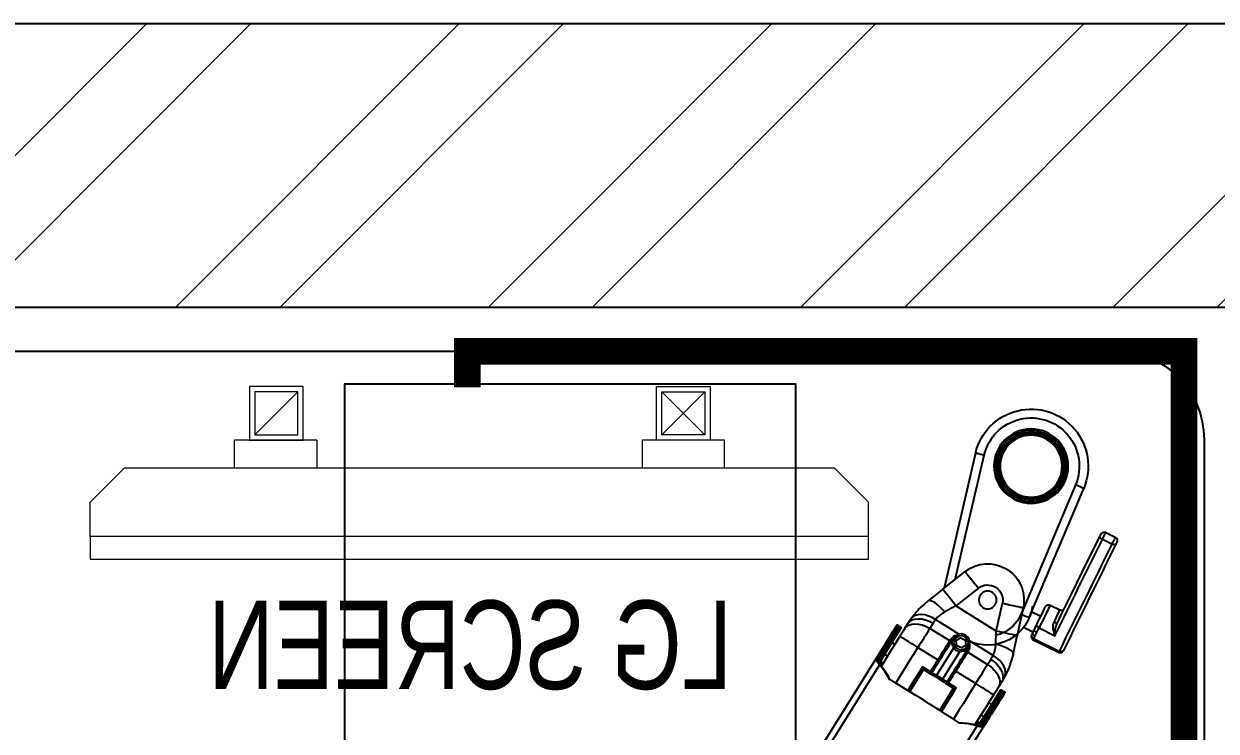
# Model space of a CAD drawing. Header units: feet. Extents: x 6878908 to 6889681, y -5585567 to -5569541.
# Drawn here: x 6885404 to 6886078, y -5569941 to -5569541 of the extents above; entities that cross this region are included whole.
import ezdxf

# ---------------------------------------------------------------- set-up
doc = ezdxf.new("R2010")
doc.units = ezdxf.units.FT
doc.header["$LTSCALE"] = 33
doc.header["$MEASUREMENT"] = 0
doc.linetypes.add('ACAD_ISO03W100', pattern=[30, 12, -18])
doc.layers.add('A-WALL', color=1, linetype='Continuous')
doc.layers.add('PDF_Geometry', color=7, linetype='Continuous')
for name, color, linetype, lineweight in [('Floor-Unit', 1, 'Continuous', 13), ('LENS-DIM', 252, 'Continuous', 5), ('LENS-FURNITURE', 13, 'Continuous', 9), ('LENS_PARTITION', 21, 'Continuous', 25), ('LN-ELEVATION-1', 81, 'Continuous', 25), ('LN-HATCH', 251, 'Continuous', 0), ('TV', 92, 'Continuous', 18)]:
    doc.layers.add(name, color=color, linetype=linetype, lineweight=lineweight)
doc.styles.get("Standard").update_dxf_attribs({"font": 'GILC____.TTF'})

# ---------------------------------------------------------------- blocks, each defined once
blk = doc.blocks.new('A$C6595be2a')
at = {"layer": 'LN-HATCH'}
h = blk.add_hatch(dxfattribs=at)
h.set_pattern_fill('ANSI32', color=256, scale=333, angle=180)
h.set_pattern_definition([(225, (-7170828.59730613, 5284752.689667227), (88.29995930067012, -88.29995930067015), []), (225, (-7170887.463945565, 5284752.689667227), (88.29995930067012, -88.29995930067015), [])])
h.paths.add_polyline_path([(-4213, 12586), (-4373, 12586), (-4373, -2895.837976916693), (-4213, -2895.837976916693), (-4213, 9637), (-3936, 9637), (-3936, 9797), (-4213, 9797), (-4213, 10649), (-3864.500000000001, 10649), (-3864.500000000001, 10799), (-4213, 10799), (-4213, 12426), (-3066, 12426), (-3066, 11493), (-2906, 11493), (-2906, 12426), (3000, 12426), (3000, 11493), (3160, 11493), (3160, 12426), (4307, 12426), (4307, 10799), (3958.5, 10799), (3958.5, 10649), (4307, 10649), (4307, 9797), (4030, 9797), (4030, 9637), (4307, 9637), (4307, -2895.837976916693), (4467, -2895.837976916693), (4467, 9797), (4467, 12586), (4307, 12586)])
h.paths.add_polyline_path([(-27, 8736), (796, 8736), (796, 9616), (-27, 9616)], flags=17)
h.paths.add_polyline_path([(-3066, 10799), (-3414.5, 10799), (-3414.5, 10649), (-3066, 10649), (-3066, 9797), (-3329, 9797), (-3329, 9637), (-2906, 9637), (-2906, 10838), (-3066, 10838)], flags=17)
h.paths.add_polyline_path([(3160, 10799), (3508.5, 10799), (3508.5, 10649), (3160, 10649), (3160, 9797), (3423, 9797), (3423, 9637), (3000, 9637), (3000, 10838), (3160, 10838)], flags=17)
h.paths.add_polyline_path([(710, -2738), (710, -3439.837976916693), (10, -3439.837976916693), (10, -2449), (710, -2449)])
h.paths.add_polyline_path([(0, 1959), (553, 1959), (553, 2619), (0, 2619)])
at = {"layer": 'A-WALL'}
for points in [[(-2906, 12426), (3000, 12426), (3000, 11493), (3160, 11493), (3160, 12426), (4307, 12426), (4307, 10799), (3958.5, 10799), (3958.5, 10649), (4307, 10649), (4307, 9797), (4030, 9797), (4030, 9637), (4307, 9637), (4307, -2895.837976916693)], [(4467, -2895.837976916693), (4467, 9797), (4467, 12586), (4307, 12586), (-4213, 12586), (-4373, 12586), (-4373, -2895.837976916693)]]:
    blk.add_lwpolyline(points, dxfattribs=at)
blk = doc.blocks.new('MINGSING')
at = {"layer": 'LENS_PARTITION', "color": 1}
blk.add_lwpolyline([(0, 225.050557859242), (255, 225.050557859242), (255, 575.0505578592417), (0, 575.0505578592417)], close=True, dxfattribs=at)
at = {"insert": (7.55703631043434, 290.8781383554451), "char_height": 25, "width": 317.4808165720382, "attachment_point": 1}
blk.add_mtext('CM2200\\P{\\H0.4x;305mm W x 350mm D x 560mm H}', dxfattribs=at)
blk = doc.blocks.new('PHOROPTER')
at = {"layer": 'LN-ELEVATION-1', "lineweight": 25}
for points in [[(184.6668576980482, 302.1854373873211), (168.3315093188139, 372.3329507703894), (169.2810119226633, 372.5572213367559), (170.1917560395377, 372.7644735802897), (171.0358457503898, 372.9655759562738), (171.7708993976994, 373.1342135746964), (172.3783243213838, 373.2776340269484), (172.8258148815075, 373.3816523249262), (173.1069182640931, 373.4434351432136), (173.1965750899689, 373.4673907435499), (190.9693369258548, 297.1944222450257)], [(139.5875492591003, 270.1799941938371), (139.208901828184, 270.9999212841503), (138.6778175318905, 272.0241202204488), (138.5097608712094, 272.3600290957838), (138.3476896649517, 272.6996735255234), (138.1758976163401, 273.041567413602), (138.0041036582843, 273.383464566432), (137.8382971780665, 273.7290940578096), (137.6665051279415, 274.0709879412316), (137.5006966357177, 274.4166206377558), (137.3251694022037, 274.7644996535964), (128.3551633338502, 270.347304567229), (128.357413510239, 270.3570251730271), (128.3452371399908, 271.1894309874624), (128.2765216016269, 272.4855621587485), (128.1188749991415, 273.8842092980631), (127.9377923819993, 274.8939713784494), (127.6737190358399, 275.9434266774915), (127.4475516842503, 276.6256435238755), (127.1510845544107, 277.3138927160762), (124.558576824289, 282.5739514851012), (121.8256444393482, 288.1123179239221), (118.9620122656051, 293.9267361424863), (115.9706483005138, 299.9857978802174), (112.8672610811481, 306.2909861258231), (109.6450997452775, 312.8131388784386), (106.3273432019923, 319.5417688558809), (102.9154765679559, 326.4611703795381), (102.7885120595165, 326.7312370943837), (102.644354124699, 327.0155266146176), (102.5114021401678, 327.2818610165268), (102.4045990733721, 327.5062966477126), (102.3231819300272, 327.663404116407), (102.2865901409241, 327.7486874940805), (102.2828548548568, 327.7546725659631), (102.0773980694648, 328.083876977209), (101.8061028156953, 328.3719870895148), (101.4898936298268, 328.5988013064489), (101.1325078694208, 328.7583314245567), (100.7496517820109, 328.8520634328015), (100.358514800464, 328.8657809514552), (99.96882166134311, 328.7972280238755), (99.60451446336813, 328.6613469170406), (94.22325863994776, 326.0098315360957), (93.88807056148651, 325.8006403422915), (93.60594367401794, 325.5330813201144), (93.37314460033669, 325.2131362748333), (93.21361340771543, 324.85575069068), (93.12586499159804, 324.4766302369535), (93.1121516536514, 324.0854923618026), (93.17471956383088, 323.6920641050673), (93.31658405720371, 323.3314924095757), (93.31433387383007, 323.3217718065716), (93.35317576388479, 323.2462089615874), (93.43459299721873, 323.0891015618108), (93.5413959789148, 322.8646658533254), (93.67808332658024, 322.5923464782537), (93.81251841600168, 322.3103096229024), (93.94920576715958, 322.0379902361892), (94.06055246005415, 321.8995573655702), (94.23400241803029, 321.8082039370202), (94.46730726622627, 321.7542060054839), (94.75074646438587, 321.7398132155649), (95.06712846123264, 321.7792451228015), (95.41793646235602, 321.856799329631), (95.77401000857937, 321.9792210888118), (96.13309691604807, 322.1367929899134), (101.514352647966, 324.7883082982153), (101.8547631213732, 324.9758055466227), (102.1705076907819, 325.1894990201108), (102.4436337452207, 325.4181755562313), (102.6659056323406, 325.6483790217899), (102.8313359043386, 325.8763770745137), (102.9279534761153, 326.0946986009367), (102.9632329743181, 326.2913670237176), (102.9154765679559, 326.4611703795381)], [(191.7061013074416, 296.6109689637087), (179.0605975321086, 306.6251076138578), (178.9445795845531, 306.4778498611413), (178.6107469459821, 306.053268361371), (178.0613518322643, 305.3610805016942), (177.3165988917753, 304.4222167832777), (176.3966929578746, 303.2576077315025), (175.3383140842488, 301.9150897790678), (174.1601839944778, 300.4312959350646), (172.9064474201585, 298.8421021834946), (171.6122973742022, 297.2110538012348), (184.2637886292359, 287.2006474719384), (185.5542013848026, 288.8376841302961), (186.8116732406488, 290.4208928202279), (187.9860700586869, 291.9106685160659), (189.044448922883, 293.253186463844), (189.9680901535612, 294.4118104516529), (190.7128430751908, 295.3506741835736), (191.2585029099427, 296.048847112339), (191.5960708330676, 296.4674435369671), (191.7061013074416, 296.6109689637087), (194.5421334447164, 294.3722057570703), (197.3415286513336, 292.1521676271222), (200.0781418953847, 289.9927468649112)], [(190.6350544628512, 283.7749504540115), (192.0735352527408, 285.387955435086), (193.5246205140429, 286.8341764127836), (194.947898956394, 288.0717556807212), (196.2969734340731, 289.0550997424871), (197.5202228037233, 289.7603125306778), (198.5854692246357, 290.1589955552481), (199.4433436718827, 290.2369700702839), (200.0781418953847, 289.9927468649112), (202.136702974356, 288.2667907238938), (204.0830246563128, 286.45415332634), (205.0142879060295, 285.5216840817593), (205.9133715221251, 284.5608196877874), (206.7847797782451, 283.5909948837943), (207.6128025527869, 282.6107301297597), (208.6560028678796, 281.299011444673), (209.6326406892913, 279.9873368130065)], [(130.9757220172614, 287.6434599426575), (130.9869298690755, 287.6255015381612), (131.1288375322765, 287.3314913283102), (131.4350666677637, 286.7075573843904), (131.8891909434751, 285.7933455673046), (132.4650574011321, 284.6307610562071), (133.1365231126838, 283.2616928848438), (133.8744607748522, 281.7594639598392), (134.6460201468144, 280.2033630446531), (135.4078586461546, 278.6495116124861), (136.1331073630426, 277.1809403388761), (136.7866577912646, 275.8672302826308), (137.3251694022037, 274.7644996535964), (137.6640927680128, 274.9677057792433), (137.961160804989, 275.211324530188), (138.2066528406285, 275.4976054946892), (138.3900828559708, 275.8033717912622), (138.5114507503167, 276.1286233630963), (138.5565355057188, 276.4561685887165), (138.5268240035802, 276.7702984767966), (138.4237994734721, 277.0553106097505), (137.9554991374316, 278.0188889778219), (137.3796306500735, 279.1814767108299), (136.7410214619303, 280.4712465661578), (136.0785153633041, 281.8126324308105), (135.4309505104611, 283.1300780880265), (134.8386537744954, 284.3323149709032), (134.3404692412878, 285.3437771569006), (133.9602934351715, 286.112848374527), (133.7317462512583, 286.5856599812397), (133.654062406189, 286.7367855845951), (133.4486076125467, 287.0659868004732), (133.1773102614387, 287.3541000606492), (132.8611030773318, 287.5809110663831), (132.4999800339865, 287.7464294591919), (132.1208593366027, 287.8341764598154), (131.7297243505309, 287.8478907719255), (131.346016683412, 287.7830733829179), (130.9757220172614, 287.6434599426575), (125.594466187671, 284.9919445659033), (125.2301568921248, 284.8560666074045), (124.8404658574436, 284.7875105291605), (124.4493288619269, 284.8012280534021), (124.0664727947733, 284.8949600518681), (123.7090870418178, 285.0544901690446), (123.392877835111, 285.2813043938949), (123.1215805873798, 285.5694177164696), (122.9161258056119, 285.8986189221032)], [(125.594466187671, 284.9919445659033), (125.6295707641693, 284.9223700198345), (125.7976295347616, 284.5864579877816), (126.0926508122647, 283.9804824530147), (126.5116683994711, 283.1358483335935), (127.0262832808366, 282.0847338554449), (127.6297858711623, 280.8645417690276), (128.2922918803815, 279.5231558368541), (128.9899045868369, 278.1121921874583)], [(141.699526334909, 283.9733778447844), (136.3279892736173, 281.3196161356755)], [(152.014563594741, 259.9962220811285), (151.2711223321093, 263.3995833653025), (150.5127832573198, 266.8934465558268), (149.7417491313826, 270.4209769754671), (149.9190227779618, 270.4567583356984), (150.4493526047154, 270.5798177090473), (151.316271132353, 270.7632362744771), (152.4868787849846, 271.0197508973069), (153.9275107180292, 271.3366720485501), (155.6045061272161, 271.7013037684373), (157.4587730875064, 272.1017200010829), (159.427486682107, 272.5319767133334), (161.4650127577188, 272.971909835469), (158.0311941224208, 288.7350743836723), (155.997405241389, 288.2891529225744), (154.024956462119, 287.8648813390173), (152.1744226935843, 287.458483191207), (150.4974272838153, 287.0938514694572), (149.0530600482889, 286.7829153886996), (147.8764669375086, 286.5226652217097), (147.019269169803, 286.3369971285574), (146.4852040557016, 286.2199228229001), (146.3079325079743, 286.1841383189894), (149.7417491313826, 270.4209769754671)], [(192.427976933337, 227.490909430664), (191.281163801701, 229.3284537051804), (189.4918313115195, 232.1955099082552), (187.695032261341, 235.0745298131369), (185.8944939084176, 237.9595412188209), (184.09022027257, 240.8505376824178), (188.5434334317979, 243.6297922316007), (188.0241905398725, 244.461777664721), (187.5012063402973, 245.2997578005307), (186.9819674411847, 246.1317368256859), (186.458989254228, 246.9697073274292), (185.9360150854627, 247.807671403978), (185.4130288777232, 248.6456547551788), (184.8937899823359, 249.477633768227), (184.370811808767, 250.3156042634509), (173.1300397629675, 243.3002277738415), (172.2185637238726, 244.7606902872212), (171.3145602605363, 246.2091794512235), (170.4254959393584, 247.6337315612473), (169.5551120703167, 249.0283518973738), (168.7108751865161, 250.3810767731629), (167.9002599044761, 251.6799296042882), (167.1269994855683, 252.9189285538159), (166.3985665161454, 254.0861002593301), (164.5905555930512, 256.9830850078724), (164.157995470945, 257.7028305917047), (163.7411415718088, 258.4240621831268), (163.3362587224983, 259.1527648996562), (163.0405155152839, 259.7998756566085), (162.676895618817, 260.7289855671115), (162.3619249647308, 261.7134062806144), (162.1127947632048, 262.7389181009494), (161.921269368875, 263.7920648674481), (161.8074690661451, 264.7606508103199), (161.7430379435245, 265.7434155498631), (161.6555701871693, 268.1090335794725), (161.5599099207029, 270.5277569727041), (161.4650127577188, 272.971909835469), (184.2637886292359, 287.2006474719384), (186.4176983394718, 286.0415262845345), (188.5544146379979, 284.8966278987937), (190.6350544628512, 283.7749504540115), (191.4992925996484, 283.2830297513865), (193.3188205636397, 282.0067084175533), (194.8167028831376, 280.6460843482055), (195.8554892454122, 279.4480474987067), (197.8149552335089, 280.612733783666), (199.8482834883325, 281.4991565197706), (201.882158774446, 282.0782010424882), (203.8432720538986, 282.3207432008349), (205.6590753585624, 282.2230915040709), (207.2689917712996, 281.7890256317332), (208.6109612690343, 281.0380277126096), (209.6326406892913, 279.9873368130065), (210.2655216979619, 279.0932038957253), (210.878195930185, 278.1781436293386), (211.4729137418617, 277.2518767570145), (213.2809246788093, 274.35489200335), (213.5722970607749, 273.8880246044137), (213.8823498841666, 273.3912254474126), (214.2036065729626, 272.8764742882922), (214.5398063964967, 272.3377796667628), (214.8872140993189, 271.7811266076751), (215.2458276531252, 271.206518357154), (215.604441206, 270.6319101047702), (215.9705253329885, 270.0453317142092)], [(138.6778175318905, 272.0241202204488), (139.0107554338465, 272.2235908084549), (139.3138090260618, 272.4709451696835), (139.5533155052981, 272.7534905201756), (139.7389957115811, 273.0689774188213), (139.8566283128748, 273.400214065332), (139.9017130537249, 273.7277592937462), (139.8682642763306, 274.0478774565272), (139.7637567398196, 274.3485921123065), (139.5994332527334, 274.6785190873779), (139.4313765850675, 275.0144279650413), (139.2693054027913, 275.354072373826), (139.1012486225518, 275.6899812067859), (138.929456667538, 276.0318751521408), (138.767385480256, 276.3715195693076), (138.5955915164959, 276.7134167286567), (138.4237994734721, 277.0553106097505)], [(161.7430379435245, 265.7434155498631), (159.6680292587552, 265.1636484102346), (157.7253351087274, 264.4918084591627), (155.9882686609926, 263.7570134843699), (154.5121863285603, 262.9771745009348), (153.34123507599, 262.1881644087844), (152.5210484799754, 261.4101468925364), (152.0680980489414, 260.6700343550183), (152.014563594741, 259.9962220811285), (152.3457032079168, 258.5727829425596), (152.9806528744811, 256.2494366583414), (153.3792045571899, 254.9845060692169), (153.8076857844426, 253.7382500856184), (154.2608720776916, 252.5323657947593), (154.7327800541243, 251.3631145106629), (155.7342419505876, 249.1188116301783), (156.7986175472906, 247.0135728917085), (156.3036623327352, 248.3929928527214), (156.2186481836543, 249.9284578035585), (156.536063282896, 251.5653731119819), (157.246141628857, 253.239429930225), (158.3316487258125, 254.8982864390128), (159.7454223635432, 256.4709228621796), (161.4290906458918, 257.9042811901309), (163.3362587224983, 259.1527648996562), (176.5342898413364, 267.3896686271764), (176.8834958093066, 268.4559253160842), (177.6149202460947, 269.6027114163153), (178.6288930373555, 270.5099873528816), (179.8490838954749, 271.1134916949086), (181.1916995517966, 271.3609200567007), (182.5467921231466, 271.2418766370975), (182.6574580314627, 271.2111437092535), (195.8554892454122, 279.4480474987067), (196.3381835897744, 278.7679070145823), (196.8029214557318, 278.0765598337166), (197.2534381697478, 277.3680209931917), (199.0614491022716, 274.4710362488404)], [(224.7616029493802, 264.927848003339), (223.3981291853415, 267.1125486744568), (222.1168297335098, 269.1655810601078), (220.9550674556813, 271.0270784352906), (219.9277915233106, 272.6730876802467), (219.0686135037395, 274.0497528207488), (218.3924785611743, 275.1331271533854), (217.9143278146221, 275.8992704288103), (217.6453671541822, 276.3302274122834), (217.5855985537928, 276.4259949247353), (216.7356573118886, 275.8955457950942), (216.7954259045946, 275.7997782831079), (217.0643865707388, 275.3688212935813), (217.5425373117032, 274.6026780246757), (218.2186722611368, 273.5193036892451), (219.0778502808243, 272.1426385478117), (220.1051262117981, 270.496629299596), (221.2668884896266, 268.6351319248788), (222.5481879497238, 266.5820995396934), (223.9116617131803, 264.3973988671787), (224.7616029493802, 264.927848003339), (225.3966477483337, 263.9103126171976), (226.0018042431038, 262.9406674089842), (226.5658785921114, 262.03684832016), (227.0813882046204, 261.2108447398059), (227.5371232200705, 260.48061830597), (227.9293563601386, 259.8521412280388), (228.2506150451081, 259.3373868651688), (228.4934287054057, 258.9483253457583), (229.169565674878, 257.8649477846921), (228.3196244252904, 257.3344986555166), (228.5195915040385, 256.6276317816228), (228.3477496743726, 255.7302731643431), (227.8250565984345, 254.6887987810187), (226.9724762131518, 253.5495751635171), (227.5081932299363, 253.9171995576471), (228.4902064666676, 255.1288816151209), (229.1124048298516, 256.2241366277449), (229.3418594757386, 257.1491173552349), (229.169565674878, 257.8649477846921), (406.9634161952708, -27.01500809239224)], [(141.4353268705599, 270.9506145897321), (141.4741668463975, 270.8750550183467), (141.4980656766856, 270.8234357298352), (141.5130088209698, 270.7994922492653), (141.5167441038938, 270.7935071908869), (141.6563583364768, 270.4232148136944), (141.7151909453387, 270.0357716307044), (141.701477614959, 269.6446337546222), (141.6137291938357, 269.2655133088119), (141.4541980133217, 268.9081277139485), (141.2213989243901, 268.5881826705299), (140.9392720400647, 268.3206236567348), (140.6040839584602, 268.1114324540831), (126.2565573539177, 261.036736919079), (125.8862625750771, 260.8971234341152), (125.502555010753, 260.8323061051779), (125.1114200281736, 260.8460204061121), (124.7285639497277, 260.9397524171509), (124.3711781906022, 261.0992825380527), (124.0549690007756, 261.3260967447422), (123.7836717410537, 261.6142100780271), (123.5744816782244, 261.9493963471614), (123.5617887104454, 261.9830604335293), (123.5378898681665, 262.0346797327511), (123.5027852936473, 262.104254284408), (123.6806059660448, 261.8326574368402), (123.9145464472531, 261.6044012769125), (124.2068568090035, 261.429206344299), (124.5403437341156, 261.321295522619), (124.9030362784688, 261.2731977356598), (125.2792301248119, 261.2834236999042), (125.6577153938415, 261.3699350473471), (126.0182892930752, 261.5117980181239), (140.3718013922043, 268.5902290674858), (140.2739559958281, 268.7869856958278), (140.1761106113263, 268.9837423139252), (140.0782652118067, 269.1804989338852), (139.9804178382328, 269.3772587543354), (139.8825724335911, 269.5740153822117), (139.7869773275743, 269.7804926647805), (139.6891319508722, 269.9772492819466), (139.5875492591003, 270.1799941938371), (139.9204890671244, 270.3794615077786), (140.2198053738393, 270.6328041362576), (140.465297414601, 270.9190850933083), (140.6449920473678, 271.2308363956399), (140.7588894621294, 271.5680581657216), (140.8002389314642, 271.9015884627588), (140.7667901396344, 272.2217066283338), (140.6622805201041, 272.5224244291894), (140.5995418082748, 272.6496033491567), (140.5181226709683, 272.8067140281201), (140.4277478459116, 272.9915005122311), (140.320946785534, 273.2159329443239), (140.2029358467844, 273.4583269897848), (140.0662504928477, 273.7306431750767), (139.9206055354152, 274.0306416493841), (139.7637567398196, 274.3485921123065)], [(140.6622805201041, 272.5224244291894), (140.7601258906361, 272.3256678162143), (140.8579732913349, 272.128907983657), (140.9558186790964, 271.9321513739414), (141.0536640665086, 271.7353947432712), (141.1455239834322, 271.5349025987089), (141.2433693771308, 271.338145963382), (141.3412167722417, 271.1413861364126), (141.4353268705599, 270.9506145897321), (141.5435717964137, 270.643911708612), (141.5807537634682, 270.317811625544), (141.5431416891806, 269.9782931189984), (141.4255089984799, 269.6470564049668), (141.2435640668554, 269.325584447477), (141.0077928862591, 269.0370540162549), (140.7084745840692, 268.7837145938538), (140.3718013922043, 268.5902290674858), (140.4823397456493, 268.3598083662801), (140.5600216952443, 268.2086860234849), (140.6025988537876, 268.1271381238476), (140.6040839584602, 268.1114324540831)], [(140.7451847545162, 272.349608081393), (146.1264405708352, 275.001123465132), (146.1107342512405, 274.9996373918839)], [(181.0458404509409, 271.3281075707637), (181.2171266286459, 271.3601565952413), (182.6574580314627, 271.2111437092535), (183.1831166002956, 271.0485124732368), (183.6855550257314, 270.8298037298955), (184.1647713865677, 270.5550207775086), (184.9072654132324, 270.3114760480821), (185.624243935832, 269.9355749394745), (186.2925320989743, 269.4377982756123), (186.8852156892244, 268.8346184235998), (187.3910869391693, 268.1439938638359), (187.8206769442477, 267.4556596940383), (199.0614491022716, 274.4710362488404), (199.789882069017, 273.3038645363413), (200.5631424892054, 272.0648655896075), (201.3737577720604, 270.7660127608106), (202.2179946417746, 269.4132878906093), (203.0883785235055, 268.0186675451696), (203.9774428397941, 266.5941154435277), (204.8814463024319, 265.1456262771972), (205.7929223476967, 263.6851637591608), (207.558645284531, 264.7871531262063), (209.2764842732868, 265.8592580682598), (210.8805987470841, 266.860387430992), (212.335075584735, 267.7681278092787), (213.5882956530259, 268.5585799058899), (214.6058309283398, 269.1936246491969), (215.3540186931205, 269.6605693348683), (215.8149022382277, 269.9482071842067), (215.9705253329885, 270.0453317142092), (218.3052517453034, 266.3043881780468), (220.6362328400428, 262.5694457706995), (222.9634886713757, 258.8404723745771), (225.283273934183, 255.1234691110439), (226.5944536837342, 253.0225593931973)], [(186.877345529414, 267.0748500931077), (186.6472268384241, 267.43024431495), (186.3931660641974, 267.77069626702), (186.1211487988766, 268.0999415321275), (186.0845571053505, 268.1852249735966), (186.0315391579934, 268.3101543565281), (185.9142934002739, 268.5779747548513), (185.7828284288116, 268.8286001984961), (185.1342410815705, 269.7212470555678), (184.1647713865677, 270.5550207775086)], [(228.3799705501006, 255.8252330799587), (216.1086646396725, 275.4876065389253), (215.2587234004459, 274.9571574158035), (227.8662291507062, 254.7560893148184)], [(177.2097485512786, 261.7898109252565), (176.8116163455706, 262.5476755294949), (176.530178862653, 263.3451043707319), (176.3766438742459, 264.1641389587894), (176.353983482375, 264.9733646879904), (176.46741626531, 265.7510941494256), (176.4311270310136, 266.3023083503358), (176.4554127010342, 266.8497460954823), (176.5342898413364, 267.3896686271764), (176.7718918252794, 268.1949857142754), (176.9163934735406, 268.4431917094626)], [(178.3958896328986, 261.7815654138103), (178.1837274419667, 262.1481663249433), (177.9895217744924, 262.5259738829918), (177.8132725078903, 262.9149880581536), (177.7392826926952, 262.9935638285242), (177.6294231105421, 263.116287809331), (177.423925075127, 263.378927454818), (176.9129179338051, 264.2243690909818), (176.46741626531, 265.7510941494256)], [(177.8132725078903, 262.9149880581536), (178.2303424538404, 262.5265641673468), (179.712097070209, 261.6715232832357), (181.0229544666654, 261.3834872529842), (182.1575194540492, 261.4179039001465), (191.9073206195898, 245.795749834273), (192.0119166520017, 245.6281550941057), (192.1090441196284, 245.4725272795185), (192.2024342961667, 245.3228877396323), (192.2808813341253, 245.197191673331), (192.3481164868281, 245.0894604600035), (192.3966832234582, 245.011641736608), (192.4265635185001, 244.9637643983588), (192.4377733784786, 244.9458027784713), (191.7793681591574, 244.534891450312), (191.1389195398951, 244.1351868663915), (190.5523403443221, 243.7691022339277), (190.0375871884462, 243.4478442962281), (189.6186021499161, 243.1863553295843), (189.3073560368793, 242.9921063464135), (189.1098344526545, 242.8688329374418), (189.0439938818163, 242.8277417724021), (189.2003781707317, 242.9502990576438), (189.3321063506009, 243.0990363894962), (189.4271916708967, 243.2665085070766), (189.4916375298344, 243.4564219811), (189.5149440785462, 243.6456225491129), (189.4993654096324, 243.8438243125566), (189.4501218963705, 244.0293365470134), (189.3634823543543, 244.2081379722804), (189.411366406508, 244.2380224610679), (189.5550184824096, 244.3276758422144), (189.794438551442, 244.4770981399342), (190.1116701282153, 244.6750826607458), (190.4947422605764, 244.9141583484597), (190.9376693914237, 245.1905895876698), (191.4105239605123, 245.4856985774823), (191.9073206195898, 245.795749834273), (195.3011000128754, 247.9138107770122), (185.5512988522241, 263.5359648359008), (185.8440394151548, 264.026388572529), (186.0866888999298, 264.5437687127851), (186.2882913801876, 265.1935493084602), (186.4038879425788, 265.8478763154708), (186.4141704597568, 266.7109268014319), (186.2868277324886, 267.5546242683195), (186.1211487988766, 268.0999415321275)], [(185.5512988522241, 263.5359648359008), (185.2376749094401, 263.1323074032553), (184.8896643248444, 262.7570957187563), (184.4998002877983, 262.4222933896817), (184.0777998796257, 262.1256574741565), (183.6259170708072, 261.8769020442851), (183.1538688268338, 261.6737841046415), (182.657923742925, 261.5222822544165), (182.1575194540492, 261.4179039001465)], [(187.3069355351908, 266.3865159247071), (186.877345529414, 267.0748500931077), (186.8317981662985, 267.1878093439154), (186.8161782337411, 267.3194463467226), (186.8342212474963, 267.4637761316262), (186.8933975666586, 267.6088284780271), (186.974265567871, 267.7591023775749), (187.0940188070816, 267.9003750518896), (187.2309634768462, 268.0274281264283), (187.3910869391693, 268.1439938638359)], [(218.3555986334395, 243.5559261203743), (217.3955598743924, 245.0942009272985), (215.0869844776171, 248.7932425676845), (212.7709445254004, 252.5042447047308), (210.4511632811336, 256.2212415449321), (208.1239134607895, 259.9502053014003), (205.7929223476967, 263.6851637591608), (194.5521501853654, 256.6697872146033), (195.0751283715071, 255.8318167105317), (195.5943672713183, 254.9998376877047), (196.1173534663685, 254.1618543448858), (196.6403276499186, 253.323890265543), (197.1633058277948, 252.4859197605401), (197.6825447156152, 251.6539407479577), (198.2055289165873, 250.8159606154077), (198.7247718078141, 249.9839751808904), (198.5571777841833, 249.8793795723468), (198.4015546766168, 249.7822550511919), (198.2481738406059, 249.6948640393093), (198.1187471059675, 249.622396029532), (198.0072727743827, 249.5611410532147), (197.9219885946077, 249.5245521138422), (197.8703693572024, 249.5006527518853), (197.8449382558756, 249.5014226431958), (197.3294386721973, 250.3274101591669), (196.810195766302, 251.1593955974094), (196.2909548698517, 251.9913778235205), (195.7754432529036, 252.8173846076243), (195.2562043537909, 253.6493636327796), (194.736961462564, 254.4813490672968), (194.2214518416731, 255.3073526467197), (193.7022089597594, 256.1393380635418)], [(220.4884992465668, 266.5774620049633), (218.7946023411641, 265.5202993322165)], [(227.6434874697879, 258.4178762114607), (227.4006737974996, 258.80693774065), (227.0794151176524, 259.3216920965351), (226.6871819775843, 259.9501691744663), (226.2314469627163, 260.6803956096992), (225.7159373545146, 261.5063991802744), (225.1518629956117, 262.410218284931), (224.546706506313, 263.3798634870909), (223.9116617131803, 264.3973988671787)], [(178.8254796330875, 261.093231251929), (178.3958896328986, 261.7815654138103), (178.3144292451034, 261.8721113251522), (178.2030414087057, 261.9439794798382), (178.0654613225779, 261.9911847426556), (177.9151449996569, 262.0054925545119), (177.738636532129, 261.9951375424862), (177.5651001682563, 261.9533679080196), (177.3848132739367, 261.8824364524335), (177.2097485512786, 261.7898109252565), (177.6393385626434, 261.1014767512679), (166.3985665161454, 254.0861002593301)], [(223.0307278343535, 258.7327347365208), (224.7246247460426, 259.7898974050768)], [(224.6109002234007, 259.7189218262211), (226.9642990550783, 255.9480593767948), (226.9044440628786, 255.9107038215734), (226.8363613396941, 255.85987920966), (226.7525643599511, 255.8075814475305), (226.660527539818, 255.7418338241987), (226.5647595264308, 255.6820649178699), (226.4570204823103, 255.6148248733953), (226.3492815358623, 255.5475848973729), (226.241542486503, 255.4803448608145), (225.3916012496047, 254.9498957232572)], [(228.3196244252904, 257.3344986555166), (227.6434874697879, 258.4178762114607), (228.4934287054057, 258.9483253457583)], [(185.2207530462474, 250.8460534033365), (185.7399959451577, 250.014067967888), (186.2555055597622, 249.1880643926561), (186.7747484522697, 248.3560789613985), (187.2939873456779, 247.5240999427624), (187.8094989697274, 246.6980931558646), (188.328739876888, 245.8661109157838), (188.8479827586852, 245.0341254980303), (189.3634823543543, 244.2081379722804), (189.3530004365893, 244.1849547349848), (189.3088517646829, 244.1490852544084), (189.2385128495807, 244.0885496642441), (189.1404945508402, 244.0190600953065), (189.0125448042818, 243.930899202358), (188.8726360434956, 243.8352479008027), (188.7110275748709, 243.7343879030086), (188.5434334317979, 243.6297922316007), (188.6442861699324, 243.4681954043917), (188.7376823593222, 243.3185462295078), (188.8235959490121, 243.1808864609338), (188.8983076947333, 243.0611754711717), (188.9618115633784, 242.9594229036011), (189.0066350039851, 242.887602087576), (189.0327840170648, 242.8457034002058), (189.0439938818163, 242.8277417724021), (185.4407219600689, 240.5789363631047), (185.3741614853788, 240.5789772090502), (185.2260954609664, 240.603005675599), (184.9187555326207, 240.669021023903), (184.4110122351267, 240.7762941564433), (184.0999370208301, 240.8482945761643), (184.09022027257, 240.8505376824178)], [(202.6191116692789, 251.2999856499955), (210.4525765904982, 238.7483865101822)], [(210.6680546789721, 238.8828665986657), (209.7715197879879, 240.3193888361566), (208.0456931800873, 243.0846892506815), (206.3123899840575, 245.8619694323279), (204.5753555062983, 248.6452282662503), (202.8345897577529, 251.4344657389447)], [(203.1779850794992, 252.7632297952659), (204.9822587140661, 249.8722333274782), (206.782797074673, 246.9872219213284), (208.5795961235708, 244.1082020127215), (210.3689286144509, 241.2411458110437), (211.5157417333976, 239.4036015463062)], [(221.4103722818254, 245.3376514306292), (222.2565044586372, 246.9136439408176), (224.0780167436751, 249.8718604720198), (226.9724762131518, 253.5495751635171)], [(227.2464026969683, 253.8702524402179), (226.241542486503, 255.4803448608145)], [(162.9546869357873, 236.9497804394923), (162.5923380905588, 237.5303737679496), (162.2299892558076, 238.1109670824371), (161.8713757028163, 238.6855753348209), (161.5239680043014, 239.2422283836641), (161.1877681713376, 239.7809230233542), (160.8627761953103, 240.3016592501663), (160.552723378205, 240.7984584034421), (160.261350982968, 241.2653258088976), (158.4533400585933, 244.1623105541803), (157.876578755473, 245.0997840962373), (157.3237595180108, 246.052199925296), (156.7986175472906, 247.0135728917085)], [(173.5487309746968, 219.9748918861151), (172.2674315164621, 222.0279242764227), (169.9476502760371, 225.7449211054482), (167.6204024586186, 229.4738816544414), (165.2894113406364, 233.2088401201181), (162.9546869357873, 236.9497804394923), (163.1043244769389, 237.0431693620048), (163.5652081043518, 237.330807281658), (164.3133957747195, 237.7977519077249), (165.3369166151678, 238.4365322459489), (166.587886407302, 239.217263662722), (168.0423633546161, 240.125004099682), (169.6524632929649, 241.1298690014519), (171.3643167082046, 242.1982383481227), (173.1300397629675, 243.3002277738415), (175.4610308702394, 239.5652693216689), (177.7882806837151, 235.836305567529), (180.1080619467247, 232.1193087142892), (182.4241018991743, 228.4083065767772), (184.7326772901288, 224.7092649433762), (185.6927160492923, 223.170990136452)], [(195.8315527848026, 247.0638637146913), (192.4377733784786, 244.9458027784713)], [(205.0023968031455, 247.4812362343073), (205.2178748902224, 247.6157163190655)], [(207.5787482998858, 243.8328773118556), (207.3632702009345, 243.6983972373418)], [(345.8813717633312, -65.13636992964894), (168.0875212373503, 219.7435859530233), (168.9374624652846, 220.2740350887179), (169.4905741327966, 219.7875660844147), (170.36619513834, 219.5439300085418), (171.5314135032531, 219.5558827579953), (172.9353672509605, 219.8249642280862), (172.3637664475536, 219.501510522794), (170.8438399989681, 219.1517296689562), (169.5865908132691, 219.0740196681582), (168.6548581302922, 219.2743022670038), (168.0875212373503, 219.7435859530233), (167.4113842805673, 220.826963505242), (167.168570613052, 221.2160250279121), (166.8473119220289, 221.7307793954387), (166.4550787874323, 222.3592564673163), (165.9993437804805, 223.0894829016179), (165.4838341594732, 223.9154864810407), (164.9197598055762, 224.819305577781), (164.3146033162775, 225.7889507799409), (163.6795585175568, 226.8064861656167), (162.3160847465333, 228.991186839994), (161.034785299591, 231.0442192177288), (159.8730230237415, 232.9057165975683), (158.8457470857829, 234.5517258490436), (157.9865690716833, 235.9283909834921), (157.310434122366, 237.0117653189227), (156.8322833808197, 237.7779085864313), (156.563322715956, 238.2088655796833), (156.503554121271, 238.3046330860816), (157.3534953568887, 238.8350822203793), (157.4132639508752, 238.7393147121184), (157.6822246107331, 238.3083577272482), (158.1603753509989, 237.5422144560143), (158.8365103060205, 236.4588401145302), (159.6956883251259, 235.0821749721654), (160.7229642587772, 233.4361657304689), (161.8847265226359, 231.5746683613397), (163.1660259820346, 229.5216359742917), (164.5294997517776, 227.3369352971204), (163.6795585175568, 226.8064861656167)], [(171.4528760685643, 219.5484621743672), (158.8453703233099, 239.7495302674361), (157.9954290738387, 239.2190811382607), (170.2667349848488, 219.556707680691)], [(185.4407219600689, 240.5789363631047), (187.1814877211873, 237.7896988815628), (188.9185221991793, 235.006440048106), (190.6518253895047, 232.2291598715819), (192.3776519972889, 229.4638594579883), (193.2741868826852, 228.027337226551)], [(193.4836794089351, 228.158081707079), (185.6502144869009, 240.7096808454953)], [(187.8240070939355, 236.7601869469508), (188.033499620069, 236.8909314279445)], [(165.7750286459049, 232.4307331396267), (164.0751461600011, 231.3698348738253)], [(190.3943730418395, 233.1080924100243), (190.1848805155896, 232.9773479290306)], [(164.5294997517776, 227.3369352971204), (165.1645445442118, 226.3193999151699), (165.7697010455013, 225.3497547027655), (166.333775388106, 224.445935618598), (166.8492849957256, 223.6199320456945), (167.3050200217694, 222.8897055978887), (167.697253162536, 222.2612285218202), (168.018511847389, 221.7464741584845), (168.2613255027971, 221.3574126474559)], [(168.3112716632022, 224.5822702622973), (170.011154156673, 225.6431685271673)], [(172.3720275600499, 221.8603295241484), (171.5220863288559, 221.329880379606), (171.4083618026052, 221.2589048123918), (171.3006227584846, 221.1916647683829), (171.1988691856677, 221.1281602606177), (171.0971157008606, 221.0646558175795), (171.0036018847313, 221.0146010979079), (170.9198049119732, 220.9623033334501), (170.8382500058796, 220.9197389585897), (170.7783950097218, 220.8823833926581), (168.4249961844471, 224.6532458378933)], [(167.4113842805673, 220.826963505242), (168.2613255027971, 221.3574126474559), (168.9374624652846, 220.2740350887179)], [(172.5269465273304, 219.7197879697196), (171.5220863288559, 221.329880379606)], [(172.9353672509605, 219.8249642280862), (174.4433660109353, 220.2338355700486), (177.6858353384596, 220.8352889646776), (182.7500170476559, 221.2096870872192)]]:
    blk.add_lwpolyline(points, dxfattribs=at)
for points in [[(147.4454081816657, 282.5757009112276), (146.5417679903621, 282.1943362089805), (145.6768862173485, 281.8299899273552), (144.8830651030001, 281.4968454143964), (144.1889872158935, 281.1997909755446), (143.6083550501207, 280.9602548102848), (143.1856038073601, 280.7823361982591), (142.9271931812691, 280.6688716202043), (142.8339167008234, 280.6356208701618), (112.0720253853651, 353.6252399603836), (112.1624687534349, 353.6649524071254), (112.4208759110479, 353.7784154606052), (112.8500926086271, 353.9591574654914), (113.4242593247036, 354.1958702323027), (114.1183463951165, 354.4929132037796), (114.9186209183244, 354.8288990780711), (115.7835054941533, 355.193238967564), (116.6806837535987, 355.5717816981486)], [(183.750362910825, 264.6492345710285), (184.0775527520163, 267.5231465357356), (181.7542289108096, 269.2335701244883), (179.1059675282158, 268.0797991915606), (178.7847652678902, 265.2096196054481), (181.1080870990699, 263.4991992269643)], [(187.3069355351908, 266.3865159247071), (187.2613881770812, 266.4994751675986), (187.2457662413653, 266.6311153783464), (187.2638092520938, 266.7754451767542), (187.3192502707534, 266.9264825978316), (187.4038555792358, 267.0707682031207), (187.5236088128586, 267.2120408839546), (187.6605534825066, 267.3390939580277), (187.8206769442477, 267.4556596940383), (188.5491099179779, 266.2884879787453), (189.3223703311814, 265.0494890348054), (190.13298561392, 263.7506362060085), (190.9772224913176, 262.3979113348759), (191.8476063660637, 261.0032909917645), (192.7366706830505, 259.5787388919853), (193.6406741512764, 258.1302497196011), (194.5521501853654, 256.6697872146033), (194.3845561539347, 256.5651916065253), (194.2289330534695, 256.4680670830421), (194.0792955123179, 256.3746781605296), (193.9536000672086, 256.2962314984761), (193.8458610110974, 256.2289914647116), (193.7680494125525, 256.1804291703738), (193.7201654654053, 256.1505447472446), (193.7022089597594, 256.1393380635418), (192.8355603532691, 257.5279733515345), (191.976382333698, 258.9046384929679), (191.1321454613062, 260.2573633566499), (190.306587029394, 261.5801596739329), (189.5034423163451, 262.8670423747972), (188.7339171776839, 264.1000562594272), (187.998013641365, 265.279198099859)], [(177.6393385626434, 261.1014767512679), (177.8144032733107, 261.1941022886895), (177.9946901860239, 261.2650337289088), (178.1682265498966, 261.306803363841), (178.3409977219126, 261.3231466594152), (178.4950493140204, 261.3028537943029), (178.632629412139, 261.2556485203095), (178.7440192494832, 261.1837771530263), (178.8254796330875, 261.093231251929), (179.5165577335574, 259.9859134331345), (180.2524612825655, 258.8067715833895), (181.021986409818, 257.5737577113323), (181.8251311285712, 256.2868750044145), (182.6506895617639, 254.9640786903911), (183.4986617238319, 253.6053687441163), (184.3541044644371, 252.2346886717715), (185.2207530462474, 250.8460534033365), (185.2027965300076, 250.8348467336036), (185.154912588332, 250.8049623048864), (185.0771010855969, 250.7564000734128), (184.9753475003235, 250.6928955749609), (184.8436664823966, 250.6107133193873), (184.7000144197664, 250.5210599307902), (184.5384059440402, 250.4201999353245), (184.370811808767, 250.3156042634509), (183.4593357696722, 251.7760667768307), (182.5553323064523, 253.2245559412986), (181.6662679851579, 254.6491080508567), (180.7958841090148, 256.0437283897773), (179.9516472373216, 257.3964532553218), (179.1410319432906, 258.6953060966916), (178.3677715306694, 259.9343050420284)], [(195.8315527848026, 247.0638637146913), (196.4959434735647, 247.478510573972), (197.1304067177989, 247.8744796863757), (197.7169857953267, 248.2405642601662), (198.2317389576055, 248.5618221932091), (198.6567095937498, 248.8270467566326), (198.9679556928167, 249.0212957444601), (199.1594917112088, 249.1408335571177), (199.225332271104, 249.1819247142412), (199.0465283622325, 249.0952907432802), (198.8610249773192, 249.046043544542), (198.6628206996538, 249.0304733444936), (198.4698900848452, 249.0597579148598), (198.2837040033482, 249.1182139380835), (198.1125022269843, 249.2192911803722), (197.9674908113956, 249.3450345699675), (197.8449382558756, 249.5014226431958), (197.7970542039548, 249.471538154874), (197.6534022394626, 249.3818848365918), (197.4199676426651, 249.236198077444), (197.1027360700827, 249.0382135468535), (196.7136784626927, 248.7954023340717), (196.2767368082714, 248.5227066236548), (195.797896651231, 248.2238620421849), (195.3011000128754, 247.9138107770122), (195.4056960514571, 247.7462160331197), (195.5028235240897, 247.5905882106163), (195.5962136963208, 247.4409486800432), (195.6746607210079, 247.3152526211925), (195.7418958912894, 247.2075213911012), (195.7904626210511, 247.1297026709653), (195.8203429054993, 247.0818253462203)], [(203.1779850794992, 252.7632297952659), (203.1817163494707, 252.7572511541657), (203.1037339550967, 252.4424395174719), (202.9829994923493, 251.9429328008555), (202.9012818042247, 251.6341062369757), (202.8578118235164, 251.4905399507843), (202.8345897577529, 251.4344657389447), (199.225332271104, 249.1819247142412), (199.2141224043735, 249.1998863373883), (199.1879733911773, 249.2417850247584), (199.1431499569735, 249.3136058361269), (199.0796460700512, 249.4153584185988), (199.0049343374849, 249.5350694018416), (198.9190207339416, 249.6727291750722), (198.825624539546, 249.8223783574067), (198.7247718078141, 249.9839751808904)]]:
    blk.add_lwpolyline(points, close=True, dxfattribs=at)
for points in [[(94.22325863994776, 326.0098315360957), (94.23446450199116, 325.9918763320893), (94.34873814907041, 325.7554705585353), (94.58102061695536, 325.2766738752835), (94.91713405484913, 324.6048561809585), (95.31000271069931, 323.8021208173595), (95.73275767851737, 322.9514984921552), (96.13309691604807, 322.1367929899134, 4.69035348718e-05), (126.0182892930752, 261.5117980181239), (126.1310758400068, 261.291101120878), (126.2065095150901, 261.1302549075335), (126.2490867623419, 261.0487070735544), (126.2565573539177, 261.036736919079)], [(127.1510845544107, 277.3138927160762), (127.192219950637, 277.3146121115424), (127.3066664017096, 277.3444524644874), (127.4772305551741, 277.4176366510801), (127.7091367972607, 277.5124675282277), (127.9829416293942, 277.6334473402239), (128.298644950526, 277.7805760307237), (128.6382882470789, 277.942650152836), (128.9899045868369, 278.1121921874583), (129.4578179589298, 276.5495567307807), (129.4637821807118, 274.2079231035896), (128.7304298095696, 271.238542648498), (128.3633989697846, 270.3607607209124), (128.3551633338502, 270.347304567229, -5.33550603858e-05), (101.514352647966, 324.7883082982153), (101.1140134104353, 325.6030137999915), (100.6912605547404, 326.4536329745315), (100.2946565848833, 327.2623534197919), (99.96227844970421, 327.928186044097), (99.72999397097738, 328.4069859362207), (99.6157203309995, 328.6433917065151), (99.60451446336813, 328.6613469170406)], [(347.2289559834462, -60.6858375254087), (172.3637664475536, 219.501510522794), (173.8859964401054, 219.9275575550273), (175.4822061359009, 220.2750448104926), (177.150920636981, 220.5596620463766), (179.6909284885331, 220.8474480523728), (182.3400347316928, 220.9870773311704, -0.0097983534905061), (221.7904762099788, 245.608135254588), (222.6508235946822, 247.2013291358016), (223.5657213016239, 248.7204430955462), (224.5157295960526, 250.1699728695676), (225.974627120333, 252.1367224608548), (227.5081932299363, 253.9171995576471), (402.3733827665273, -26.2701484891586)]]:
    blk.add_lwpolyline(points, format="xyb", dxfattribs=at)
for centre, radius in [((141.7979178525565, 366.151489356067), 20.99941782757922), ((141.7982812089904, 366.1538555421866), 20.00200395695767), ((141.7998597171681, 366.1595202437602), 18.9994024380759), ((141.7984274147602, 366.1567847453988), 17.99908782609791), ((141.7960613403993, 366.1495705139823), 17.4991925190172), ((166.3386116122419, 290.5450293808243), 5.0001445690638), ((181.4281141892134, 266.3700552289374), 3.999847310059863)]:
    blk.add_circle(centre, radius, dxfattribs=at)
for centre, radius, start, end in [((141.7871020300372, 366.1561454376206), 32.24917486237405, 13.10351596942432, 202.8652469397), ((141.7920120660274, 366.1528710066341), 27.24955499573514, 13.10848909941984, 202.8489603179953), ((250034.1568878225, 123531.3601482783), 278658.6522662208, 206.24123169556, 206.2549718179521), ((166.3341441593656, 290.5380565128289), 20.50221430937833, 51.6524502989948, 258.929725583218), ((166.3381498351518, 290.5433224127628), 8.501487056907028, 51.65615954024943, 192.2804922329824), ((166.3386116122419, 290.5450293808243), 25.5059460684023, 187.7735389500976, 295.4073076955443)]:
    blk.add_arc(centre, radius, start, end, dxfattribs=at)
for centre, major_axis, ratio, start_param, end_param in [((201.1303903523658, 270.5956919328309), (10.2991713915967, 6.722850738900215), 0.6338043842079492, 6.272984176293173, 7.81695495122636), ((202.9383970555209, 267.6987090208568), (10.29857257597462, 6.722459858129882), 0.6338043841687921, 6.272984048119313, 7.816954729789896), ((168.412690559664, 250.5293967644684), (9.937565418279206, 6.400222212903866), 0.6342591671637094, 1.547016407353266, 3.136303853007087), ((170.2207005921809, 247.6324159097858), (9.937871915743164, 6.400419610535426), 0.634259167090027, 1.547016520035279, 3.136303787210571)]:
    blk.add_ellipse(centre, major_axis=major_axis, ratio=ratio, start_param=start_param, end_param=end_param, dxfattribs=at)
blk = doc.blocks.new('MOROTISED TABLE-TRIAL SET 950x600')
at = {"layer": 'PDF_Geometry', "lineweight": 25}
blk.add_lwpolyline([(415.5923622683621, 2.18279e-11), (550.0003704861738, 2.18279e-11, 0.4142524001247118), (599.9958994225599, 50.00260162355697), (599.9958994225599, 899.9973678589085, 0.4142518501714829), (550.0003704861738, 950.0000000000218), (50.00260613718999, 950.0000000000218, 0.4142929195148918), (4.605390131e-07, 899.9973678589085), (4.605390131e-07, 50.00260162355697, 0.414163635492108), (50.00260613718999, 2.18279e-11), (415.5923622683621, 2.18279e-11)], format="xyb", dxfattribs=at)
blk = doc.blocks.new('CLINIC SCREEN')
at = {"layer": 'TV'}
for p, q in [((-103.1090284836336, 42.85441964946222), (-127.4114311772946, 18.55201695591665)), ((-127.4114311772946, 42.85441964946222), (-103.1090284836336, 18.55201695591665)), ((102.7052824410566, 42.85441964946222), (127.007685134602, 18.55201695591665))]:
    blk.add_line(p, q, dxfattribs=at)
at = {"layer": 'TV', "ltscale": 12}
for p, q in [((-138.5315413423604, 0), (-138.5315413423604, 15.514207008644)), ((-138.5315413423604, 15.514207008644), (-91.98892031613741, 15.514207008644)), ((-91.98892031613741, 15.514207008644), (-91.98892031613741, 0)), ((91.98892031610741, 15.514207008644), (91.98892031610741, 0)), ((91.98892031610741, 15.514207008644), (138.5315413423595, 15.514207008644)), ((138.5315413423595, 0), (138.5315413423595, 15.514207008644)), ((-220.0000000000082, -19.41163062257681), (-200.5883693773149, 0)), ((200.5883693773149, 0), (-200.5883693773149, 0)), ((219.9999999999918, -19.41163062257681), (200.5883693773149, 0)), ((-220.0000000000082, -38.82326124538668), (-220.0000000000082, -19.41163062257681)), ((219.9999999999918, -38.82326124538668), (219.9999999999918, -19.41163062257681))]:
    blk.add_line(p, q, dxfattribs=at)
at = {"layer": 'TV'}
for points in [[(-130.4492315140169, 15.51421661919448), (-100.0712281470269, 15.51421661919448), (-100.0712281470269, 45.89221998606814), (-130.4492315140169, 45.89221998606814)], [(-127.4114311772946, 18.55201695591665), (-103.1090284836336, 18.55201695591665), (-103.1090284836336, 42.85441964946222), (-127.4114311772946, 42.85441964946222)], [(130.0454854713243, 15.51421661919448), (99.66748210433435, 15.51421661919448), (99.66748210433435, 45.89221998606814), (130.0454854713243, 45.89221998606814)], [(127.007685134602, 18.55201695591665), (102.7052824410566, 18.55201695591665), (102.7052824410566, 42.85441964946222), (127.007685134602, 42.85441964946222)]]:
    blk.add_lwpolyline(points, close=True, dxfattribs=at)
at = {"layer": 'TV', "ltscale": 12}
blk.add_lwpolyline([(-220.0000000000082, -51.71278328332107), (-220.0000000000082, -38.82326124538668), (219.9999999999918, -38.82326124538668), (219.9999999999918, -51.71278328332107)], close=True, dxfattribs=at)
at = {"layer": 'Floor-Unit', "color": 0, "ltscale": 2, "insert": (5.199680584678389, -100.4085774972336), "char_height": 50, "attachment_point": 5}
blk.add_mtext_dynamic_manual_height_columns('LG SCREEN', width=466.4796511627907, gutter_width=12.5, heights=[0], dxfattribs=at)

msp = doc.modelspace()

# ---------------------------------------------------------------- linework, layer by layer
at = {"color": 13, "linetype": 'ACAD_ISO03W100', "ltscale": 0.01, "const_width": 15}
msp.add_lwpolyline([(6885654.543566086, -5569746.777643324), (6885654.543566086, -5569726.418548301), (6886059.599625484, -5569726.418548309), (6886059.599625484, -5570501.418548306), (6886038.707405507, -5570501.418548306)], dxfattribs=at)
at = {"layer": 'LENS-DIM', "color": 2}
msp.add_lwpolyline([(6881028.599624995, -5569701.418548309), (6886934.599625483, -5569701.418548309), (6886934.599625482, -5570634.418524996), (6887094.599625482, -5570634.418524996), (6887094.599625482, -5569701.418548309), (6888241.599625484, -5569701.418548309), (6888241.599625484, -5571328.41854831), (6887094.599625482, -5571328.41854831), (6887094.599625482, -5571289.418548309), (6886934.599625483, -5571289.418548309), (6886934.599625483, -5572490.418548309), (6888241.599625484, -5572490.418548309), (6888241.599625484, -5584863.337536768)], dxfattribs=at)

# ---------------------------------------------------------------- block references
msp.add_blockref('MINGSING', (6885585.130536099, -5570320.078545647))
at = {"xscale": -1}
msp.add_blockref('PHOROPTER', (6886114.970016028, -5570157.431888297), dxfattribs=at)
at = {"layer": 'LENS-DIM', "color": 2}
msp.add_blockref('A$C6595be2a', (6883934.599625483, -5582127.418548309), dxfattribs=at)
at = {"layer": 'LENS-FURNITURE', "xscale": -1, "rotation": 90}
msp.add_blockref('MOROTISED TABLE-TRIAL SET 950x600', (6886070.934678696, -5569726.277416544), dxfattribs=at)
at = {"layer": 'LENS_PARTITION', "xscale": -1}
msp.add_blockref('CLINIC SCREEN', (6885661.346298287, -5569792.136738331), dxfattribs=at)

doc.saveas('drawing.dxf')
